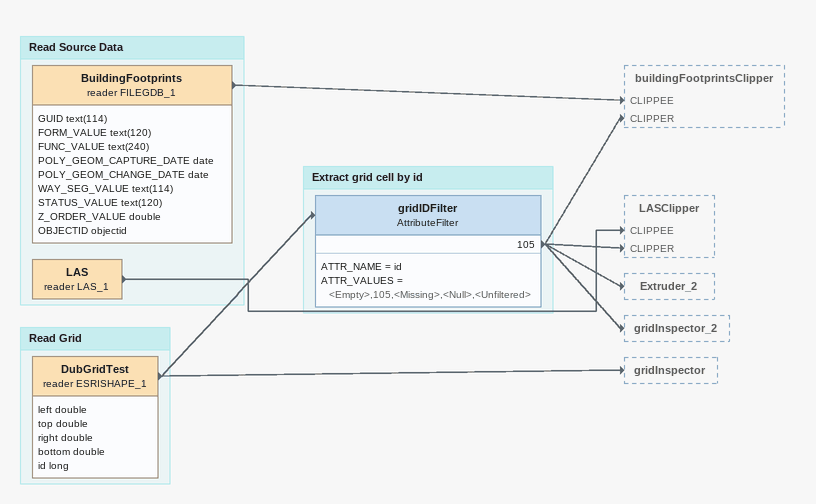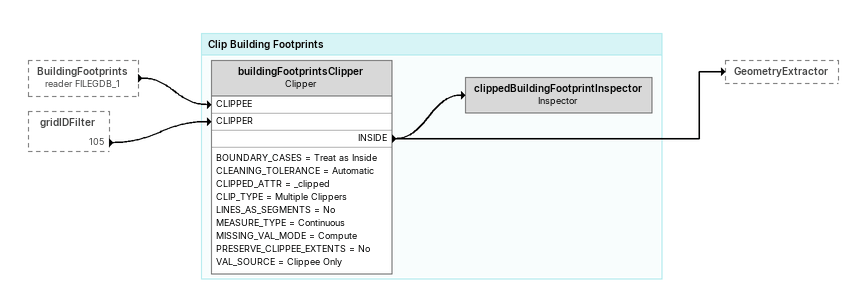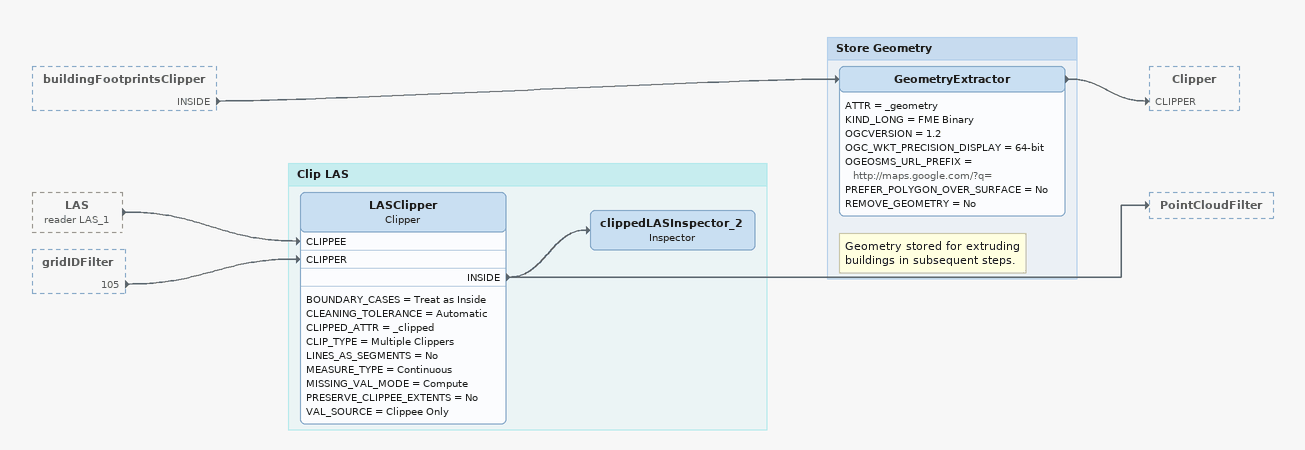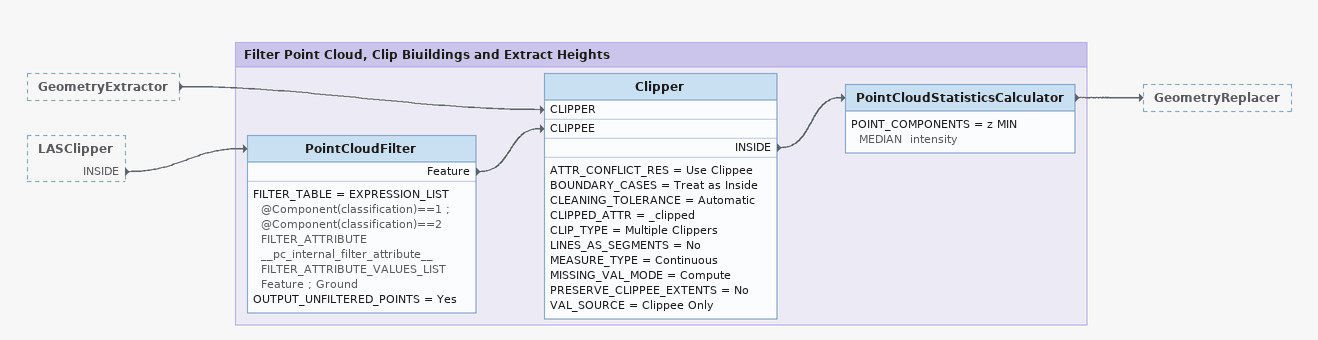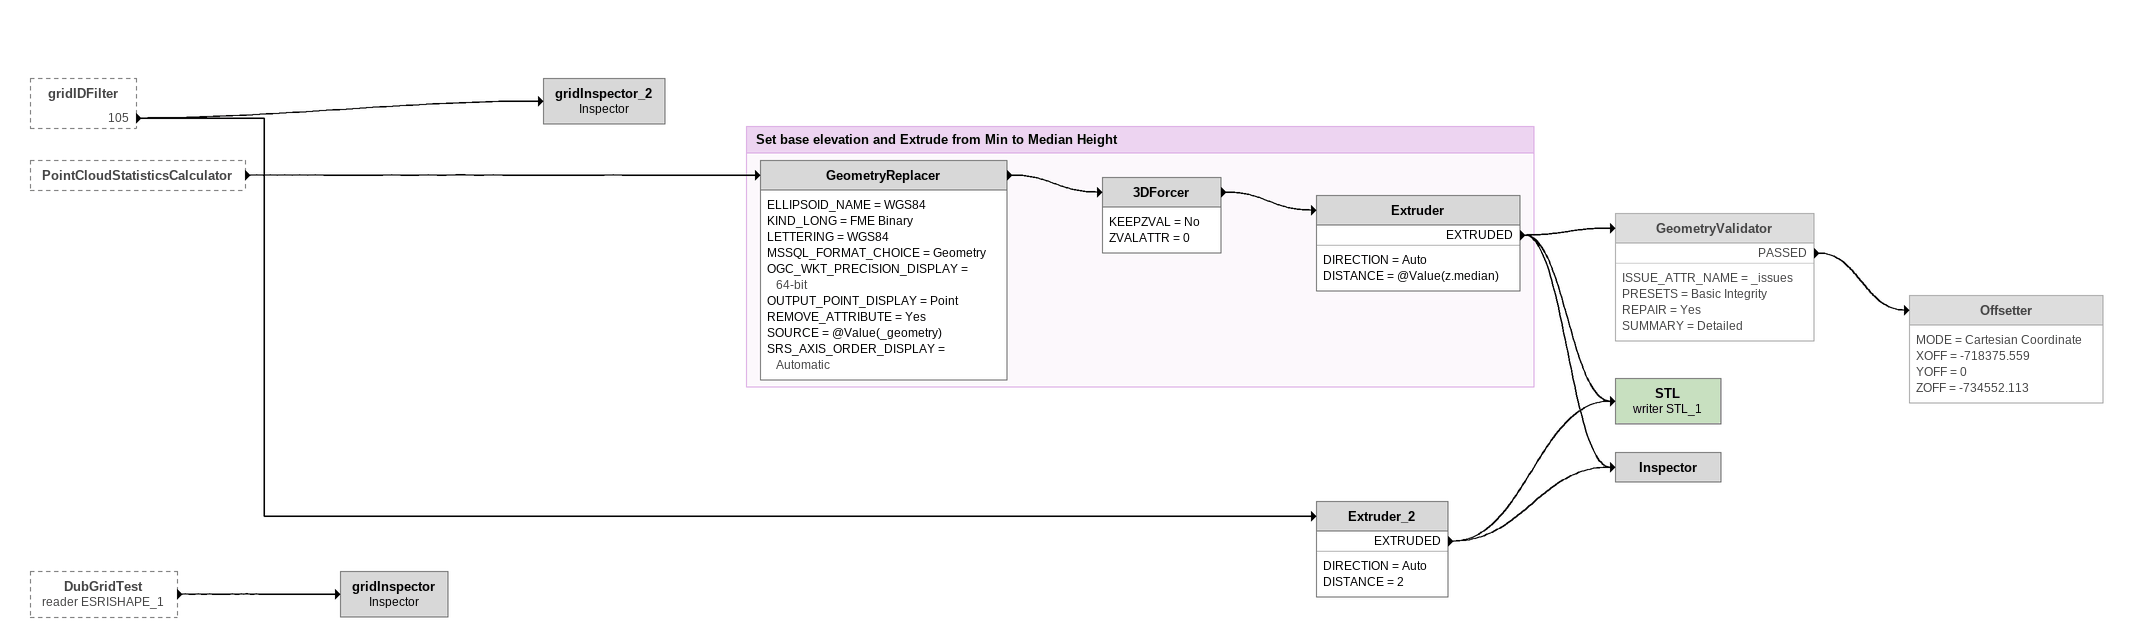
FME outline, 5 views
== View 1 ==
Bookmark: Read Source Data
BuildingFootprints (reader FILEGDB_1)
    attributes: GUID text(114), FORM_VALUE text(120), FUNC_VALUE text(240), POLY_GEOM_CAPTURE_DATE date, POLY_GEOM_CHANGE_DATE date, WAY_SEG_VALUE text(114), STATUS_VALUE text(120), Z_ORDER_VALUE double, OBJECTID objectid
    -> buildingFootprintsClipper [CLIPPEE]
LAS (reader LAS_1)
    -> LASClipper [CLIPPEE]

Bookmark: Read Grid
DubGridTest (reader ESRISHAPE_1)
    attributes: left double, top double, right double, bottom double, id long
    -> gridInspector
    -> gridIDFilter

Bookmark: Extract grid cell by id
gridIDFilter: AttributeFilter
    ATTR_NAME = id
    ATTR_VALUES = <Empty>,105,<Missing>,<Null>,<Unfiltered>
    105 -> Extruder_2
    105 -> LASClipper [CLIPPER]
    105 -> gridInspector_2
    105 -> buildingFootprintsClipper [CLIPPER]

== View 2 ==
BuildingFootprints (reader FILEGDB_1) [outside]
    -> buildingFootprintsClipper [CLIPPEE]
gridIDFilter [outside]
    105 -> buildingFootprintsClipper [CLIPPER]

Bookmark: Clip Building Footprints
buildingFootprintsClipper: Clipper
    BOUNDARY_CASES = Treat as Inside
    CLEANING_TOLERANCE = Automatic
    CLIPPED_ATTR = _clipped
    CLIP_TYPE = Multiple Clippers
    LINES_AS_SEGMENTS = No
    MEASURE_TYPE = Continuous
    MISSING_VAL_MODE = Compute
    PRESERVE_CLIPPEE_EXTENTS = No
    VAL_SOURCE = Clippee Only
    INSIDE -> clippedBuildingFootprintInspector
    INSIDE -> GeometryExtractor
clippedBuildingFootprintInspector: Inspector

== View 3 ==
buildingFootprintsClipper [outside]
    INSIDE -> GeometryExtractor
LAS (reader LAS_1) [outside]
    -> LASClipper [CLIPPEE]
gridIDFilter [outside]
    105 -> LASClipper [CLIPPER]

Bookmark: Store Geometry
Note: Geometry stored for extruding buildings in subsequent steps.
GeometryExtractor
    ATTR = _geometry
    KIND_LONG = FME Binary
    OGCVERSION = 1.2
    OGC_WKT_PRECISION_DISPLAY = 64-bit
    OGEOSMS_URL_PREFIX = http://maps.google.com/?q=
    PREFER_POLYGON_OVER_SURFACE = No
    REMOVE_GEOMETRY = No
    -> Clipper [CLIPPER]

Bookmark: Clip LAS
LASClipper: Clipper
    BOUNDARY_CASES = Treat as Inside
    CLEANING_TOLERANCE = Automatic
    CLIPPED_ATTR = _clipped
    CLIP_TYPE = Multiple Clippers
    LINES_AS_SEGMENTS = No
    MEASURE_TYPE = Continuous
    MISSING_VAL_MODE = Compute
    PRESERVE_CLIPPEE_EXTENTS = No
    VAL_SOURCE = Clippee Only
    INSIDE -> clippedLASInspector_2
    INSIDE -> PointCloudFilter
clippedLASInspector_2: Inspector

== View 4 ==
GeometryExtractor [outside]
    -> Clipper [CLIPPER]
LASClipper [outside]
    INSIDE -> PointCloudFilter

Bookmark: Filter Point Cloud, Clip Biuildings and Extract Heights
PointCloudFilter
    FILTER_TABLE = EXPRESSION_LIST @Component(classification)==1 ; @Component(classification)==2 FILTER_ATTRIBUTE __pc_internal_filter_attribute__ FILTER_ATTRIBUTE_VALUES_LIST Feature ; Ground
    OUTPUT_UNFILTERED_POINTS = Yes
    Feature -> Clipper [CLIPPEE]
Clipper
    ATTR_CONFLICT_RES = Use Clippee
    BOUNDARY_CASES = Treat as Inside
    CLEANING_TOLERANCE = Automatic
    CLIPPED_ATTR = _clipped
    CLIP_TYPE = Multiple Clippers
    LINES_AS_SEGMENTS = No
    MEASURE_TYPE = Continuous
    MISSING_VAL_MODE = Compute
    PRESERVE_CLIPPEE_EXTENTS = No
    VAL_SOURCE = Clippee Only
    INSIDE -> PointCloudStatisticsCalculator
PointCloudStatisticsCalculator
    POINT_COMPONENTS = z MIN      MEDIAN  intensity
    -> GeometryReplacer

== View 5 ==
gridIDFilter [outside]
    105 -> Extruder_2
    105 -> gridInspector_2
PointCloudStatisticsCalculator [outside]
    -> GeometryReplacer
DubGridTest (reader ESRISHAPE_1) [outside]
    -> gridInspector
gridInspector_2: Inspector
GeometryValidator [off]
    ISSUE_ATTR_NAME = _issues
    PRESETS = Basic Integrity
    REPAIR = Yes
    SUMMARY = Detailed
    PASSED -> Offsetter
Offsetter [off]
    MODE = Cartesian Coordinate
    XOFF = -718375.559
    YOFF = 0
    ZOFF = -734552.113
Extruder_2
    DIRECTION = Auto
    DISTANCE = 2
    EXTRUDED -> Inspector
    EXTRUDED -> STL (writer STL_1)
STL (writer STL_1)
Inspector
gridInspector: Inspector

Bookmark: Set base elevation and Extrude from Min to Median Height
GeometryReplacer
    ELLIPSOID_NAME = WGS84
    KIND_LONG = FME Binary
    LETTERING = WGS84
    MSSQL_FORMAT_CHOICE = Geometry
    OGC_WKT_PRECISION_DISPLAY = 64-bit
    OUTPUT_POINT_DISPLAY = Point
    REMOVE_ATTRIBUTE = Yes
    SOURCE = @Value(_geometry)
    SRS_AXIS_ORDER_DISPLAY = Automatic
    -> 3DForcer
3DForcer
    KEEPZVAL = No
    ZVALATTR = 0
    -> Extruder
Extruder
    DIRECTION = Auto
    DISTANCE = @Value(z.median)
    EXTRUDED -> GeometryValidator
    EXTRUDED -> Inspector
    EXTRUDED -> STL (writer STL_1)
